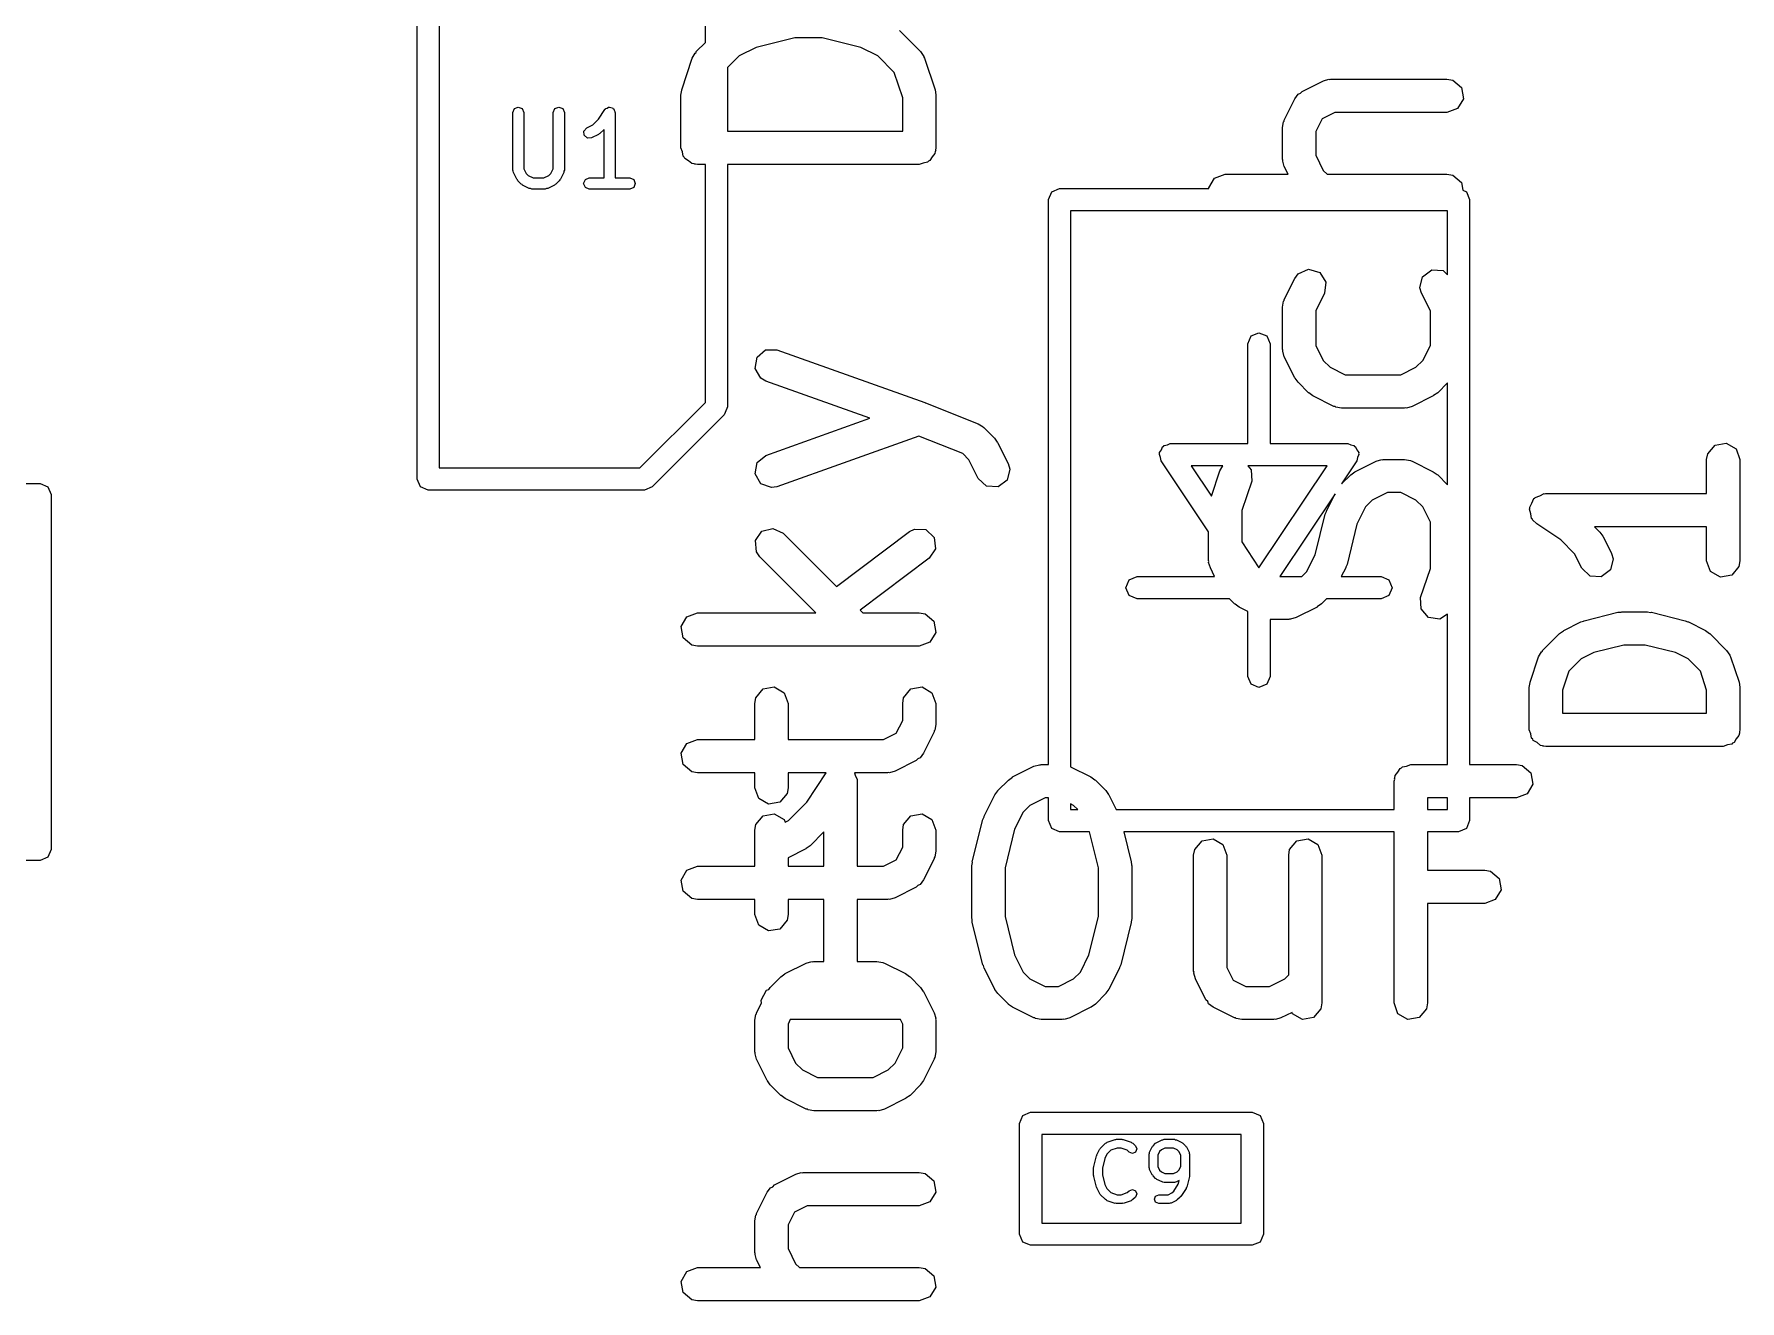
# Model space of a CAD drawing. Extents: x 115 to 337, y -185 to -59.
# Drawn here: x 228.17 to 235.87, y -83.81 to -78.1 of the extents above; entities that cross this region are included whole.
import ezdxf

# ---------------------------------------------------------------- set-up
doc = ezdxf.new("R2010")
doc.units = 0
doc.layers.add('BLACK', color=7, linetype='CONTINUOUS')

msp = doc.modelspace()

# ---------------------------------------------------------------- linework, layer by layer
at = {"layer": 'BLACK', "linetype": 'CONTINUOUS'}
for p, q in [((229.9, -80.1071), (229.9, -77.2071)), ((230, -77.2571), (230, -80.0571)), ((231.2, -78.1393), (231.2, -77.7334)), ((232.075, -78.0846), (232.17, -78.1798)), ((231.159, -78.1798), (231.2, -78.1393)), ((231.429, -78.1608), (231.352, -78.1992)), ((231.603, -78.1174), (231.429, -78.1608)), ((231.727, -78.1174), (231.603, -78.1174)), ((231.901, -78.1608), (231.727, -78.1174)), ((231.978, -78.1992), (231.901, -78.1608)), ((231.094, -78.352), (231.141, -78.2091)), ((231.141, -78.2091), (231.154, -78.1862)), ((231.154, -78.1862), (231.158, -78.1839)), ((231.158, -78.1839), (231.159, -78.1798)), ((231.352, -78.1992), (231.3, -78.2514)), ((232.052, -78.2734), (231.978, -78.1992)), ((232.17, -78.1798), (232.185, -78.2012)), ((232.185, -78.2012), (232.186, -78.2056)), ((232.186, -78.2056), (232.188, -78.2091)), ((232.188, -78.2091), (232.236, -78.352)), ((231.3, -78.2514), (231.3, -78.5388)), ((232.09, -78.3879), (232.052, -78.2734)), ((233.892, -78.3596), (233.988, -78.312)), ((233.988, -78.312), (234.012, -78.3045)), ((234.012, -78.3045), (234.017, -78.3056)), ((234.017, -78.3056), (234.021, -78.304)), ((234.021, -78.304), (234.545, -78.304)), ((234.545, -78.304), (234.571, -78.3086)), ((234.571, -78.3086), (234.61, -78.3415)), ((231.09, -78.3757), (231.094, -78.3536)), ((231.09, -78.6138), (231.09, -78.3757)), ((231.094, -78.3536), (231.094, -78.352)), ((232.09, -78.5388), (232.09, -78.3879)), ((232.236, -78.352), (232.239, -78.3742)), ((232.239, -78.3742), (232.24, -78.3757)), ((232.24, -78.3757), (232.24, -78.6138)), ((233.811, -78.4884), (233.859, -78.3931)), ((233.859, -78.3931), (233.874, -78.3722)), ((233.874, -78.3722), (233.885, -78.3677)), ((233.885, -78.3677), (233.892, -78.3596)), ((234.619, -78.3921), (234.593, -78.4365)), ((234.61, -78.3415), (234.619, -78.3921)), ((230.331, -78.4547), (230.339, -78.437)), ((230.331, -78.7137), (230.331, -78.4547)), ((230.339, -78.437), (230.356, -78.4297)), ((230.356, -78.4297), (230.374, -78.437)), ((230.374, -78.437), (230.381, -78.4547)), ((230.381, -78.4547), (230.381, -78.7078)), ((230.514, -78.4547), (230.521, -78.437)), ((230.514, -78.7078), (230.514, -78.4547)), ((230.521, -78.437), (230.539, -78.4297)), ((230.539, -78.4297), (230.557, -78.437)), ((230.557, -78.437), (230.564, -78.4547)), ((230.564, -78.4547), (230.564, -78.7137)), ((230.718, -78.4845), (230.747, -78.4408)), ((230.747, -78.4408), (230.749, -78.4394)), ((230.749, -78.4394), (230.75, -78.437)), ((230.75, -78.437), (230.757, -78.4342)), ((230.757, -78.4342), (230.763, -78.4302)), ((230.763, -78.4302), (230.765, -78.4307)), ((230.765, -78.4307), (230.768, -78.4297)), ((230.768, -78.4297), (230.774, -78.4325)), ((230.774, -78.4325), (230.781, -78.4339)), ((230.781, -78.4339), (230.783, -78.436)), ((230.783, -78.436), (230.785, -78.437)), ((230.785, -78.437), (230.788, -78.4437)), ((230.788, -78.4437), (230.792, -78.4498)), ((230.792, -78.4498), (230.792, -78.4523)), ((230.792, -78.4523), (230.793, -78.4547)), ((230.793, -78.4547), (230.793, -78.7497)), ((234.039, -78.454), (233.982, -78.4826)), ((234.545, -78.454), (234.039, -78.454)), ((234.593, -78.4365), (234.545, -78.454)), ((230.652, -78.5382), (230.665, -78.5238)), ((230.654, -78.5573), (230.652, -78.5382)), ((230.665, -78.5238), (230.692, -78.5103)), ((230.692, -78.5103), (230.718, -78.4845)), ((230.721, -78.5501), (230.718, -78.5532)), ((230.724, -78.5486), (230.721, -78.5501)), ((230.743, -78.5303), (230.724, -78.5486)), ((230.743, -78.7497), (230.743, -78.5303)), ((231.3, -78.5388), (232.09, -78.5388)), ((233.803, -78.5219), (233.808, -78.4962)), ((233.803, -78.6648), (233.803, -78.5219)), ((233.808, -78.4962), (233.811, -78.4928)), ((233.811, -78.4928), (233.811, -78.4884)), ((233.982, -78.4826), (233.953, -78.5396)), ((233.953, -78.5396), (233.953, -78.647)), ((230.668, -78.5698), (230.654, -78.5573)), ((230.687, -78.5685), (230.668, -78.5698)), ((230.718, -78.5532), (230.687, -78.5685)), ((231.097, -78.6321), (231.09, -78.6138)), ((232.239, -78.6268), (232.237, -78.6297)), ((232.24, -78.6138), (232.238, -78.6235)), ((232.238, -78.6235), (232.239, -78.6268)), ((231.1, -78.6513), (231.097, -78.6321)), ((231.105, -78.6556), (231.1, -78.6513)), ((231.107, -78.662), (231.105, -78.6556)), ((231.124, -78.6718), (231.107, -78.662)), ((231.139, -78.6843), (231.124, -78.6718)), ((231.149, -78.686), (231.139, -78.6843)), ((231.152, -78.6877), (231.149, -78.686)), ((231.155, -78.6871), (231.152, -78.6877)), ((231.165, -78.6888), (231.155, -78.6871)), ((231.2, -78.6888), (231.165, -78.6888)), ((231.2, -79.7614), (231.2, -78.6888)), ((232.165, -78.6888), (231.3, -78.6888)), ((231.3, -78.6888), (231.3, -79.7821)), ((232.183, -78.6821), (232.165, -78.6888)), ((232.202, -78.6788), (232.183, -78.6821)), ((232.207, -78.6736), (232.202, -78.6788)), ((232.213, -78.6713), (232.207, -78.6736)), ((232.223, -78.6544), (232.213, -78.6713)), ((232.235, -78.6395), (232.223, -78.6544)), ((232.237, -78.6297), (232.235, -78.6395)), ((233.805, -78.669), (233.803, -78.6648)), ((233.804, -78.6733), (233.805, -78.669)), ((233.811, -78.6983), (233.804, -78.6733)), ((233.828, -78.7326), (233.811, -78.6983)), ((233.953, -78.647), (233.987, -78.7156)), ((230.333, -78.7191), (230.331, -78.7137)), ((230.334, -78.7249), (230.333, -78.7191)), ((230.349, -78.7554), (230.334, -78.7249)), ((230.352, -78.7581), (230.349, -78.7554)), ((230.354, -78.7619), (230.352, -78.7581)), ((230.369, -78.7771), (230.354, -78.7619)), ((230.373, -78.7787), (230.369, -78.7771)), ((230.375, -78.7818), (230.373, -78.7787)), ((230.381, -78.7078), (230.392, -78.7294)), ((230.392, -78.7294), (230.401, -78.7389)), ((230.401, -78.7389), (230.423, -78.7497)), ((230.423, -78.7497), (230.472, -78.7497)), ((230.472, -78.7497), (230.494, -78.7389)), ((230.494, -78.7389), (230.503, -78.7294)), ((230.503, -78.7294), (230.514, -78.7078)), ((230.522, -78.7787), (230.52, -78.7818)), ((230.526, -78.7771), (230.522, -78.7787)), ((230.541, -78.7619), (230.526, -78.7771)), ((230.543, -78.7581), (230.541, -78.7619)), ((230.546, -78.7554), (230.543, -78.7581)), ((230.561, -78.7249), (230.546, -78.7554)), ((230.562, -78.7191), (230.561, -78.7249)), ((230.564, -78.7137), (230.562, -78.7191)), ((230.651, -78.7747), (230.659, -78.757)), ((230.659, -78.7924), (230.651, -78.7747)), ((230.659, -78.757), (230.676, -78.7497)), ((230.676, -78.7497), (230.743, -78.7497)), ((230.793, -78.7497), (230.859, -78.7497)), ((230.859, -78.7497), (230.877, -78.757)), ((230.877, -78.757), (230.884, -78.7747)), ((230.884, -78.7747), (230.877, -78.7924)), ((233.471, -78.7946), (233.497, -78.7502)), ((233.497, -78.7502), (233.545, -78.7326)), ((233.545, -78.7326), (233.828, -78.7326)), ((233.987, -78.7156), (234.005, -78.7326)), ((234.005, -78.7326), (234.545, -78.7326)), ((234.545, -78.7326), (234.571, -78.7371)), ((234.571, -78.7371), (234.61, -78.7701)), ((234.61, -78.7701), (234.616, -78.8048)), ((230.406, -78.7971), (230.375, -78.7818)), ((230.412, -78.7975), (230.406, -78.7971)), ((230.417, -78.7997), (230.412, -78.7975)), ((230.478, -78.7997), (230.417, -78.7997)), ((230.483, -78.7975), (230.478, -78.7997)), ((230.489, -78.7971), (230.483, -78.7975)), ((230.52, -78.7818), (230.489, -78.7971)), ((230.676, -78.7997), (230.659, -78.7924)), ((230.768, -78.7997), (230.676, -78.7997)), ((230.859, -78.7997), (230.768, -78.7997)), ((230.877, -78.7924), (230.859, -78.7997)), ((232.748, -78.8471), (232.762, -78.8118)), ((232.748, -81.3945), (232.748, -78.8471)), ((232.762, -78.8118), (232.797, -78.7971)), ((232.797, -78.7971), (233.471, -78.7971)), ((233.471, -78.7971), (233.471, -78.7946)), ((234.616, -78.8048), (234.633, -78.8118)), ((234.633, -78.8118), (234.647, -78.8471)), ((234.647, -78.8471), (234.647, -81.3945)), ((232.847, -78.8971), (232.847, -81.4042)), ((234.547, -78.8971), (232.847, -78.8971)), ((234.547, -79.1867), (234.547, -78.8971)), ((233.874, -79.1817), (233.921, -79.1613)), ((233.921, -79.1613), (233.971, -79.1759)), ((234.435, -79.1949), (234.476, -79.1643)), ((234.476, -79.1643), (234.527, -79.1674)), ((233.811, -79.2979), (233.859, -79.2026)), ((233.859, -79.2026), (233.874, -79.1817)), ((233.971, -79.1759), (233.999, -79.2188)), ((233.999, -79.2188), (233.993, -79.2697)), ((234.423, -79.2448), (234.435, -79.1949)), ((234.527, -79.1674), (234.547, -79.1867)), ((233.803, -79.3314), (233.808, -79.3058)), ((233.808, -79.3058), (233.811, -79.3023)), ((233.811, -79.3023), (233.811, -79.2979)), ((233.993, -79.2697), (233.953, -79.3491)), ((234.43, -79.2697), (234.423, -79.2448)), ((234.47, -79.3491), (234.43, -79.2697)), ((233.803, -79.5219), (233.803, -79.3314)), ((233.953, -79.3491), (233.953, -79.5042)), ((234.47, -79.5042), (234.47, -79.3491)), ((233.647, -79.4971), (233.662, -79.4618)), ((233.662, -79.4618), (233.697, -79.4471)), ((233.697, -79.4471), (233.733, -79.4618)), ((233.733, -79.4618), (233.748, -79.4971)), ((231.433, -79.5576), (231.472, -79.5244)), ((231.472, -79.5244), (231.523, -79.5241)), ((231.523, -79.5241), (232.19, -79.7622)), ((233.647, -79.9471), (233.647, -79.4971)), ((233.748, -79.4971), (233.748, -79.9471)), ((233.805, -79.5261), (233.803, -79.5219)), ((233.804, -79.5305), (233.805, -79.5261)), ((233.811, -79.5554), (233.804, -79.5305)), ((233.953, -79.5042), (233.987, -79.5727)), ((234.436, -79.5727), (234.47, -79.5042)), ((231.424, -79.6082), (231.433, -79.5576)), ((231.45, -79.6525), (231.424, -79.6082)), ((233.859, -79.6507), (233.811, -79.5554)), ((233.987, -79.5727), (234.018, -79.6031)), ((234.018, -79.6031), (234.086, -79.6374)), ((234.337, -79.6374), (234.405, -79.6031)), ((234.405, -79.6031), (234.436, -79.5727)), ((231.473, -79.6654), (231.45, -79.6525)), ((231.942, -79.8328), (231.473, -79.6654)), ((233.86, -79.6518), (233.859, -79.6507)), ((233.873, -79.6702), (233.86, -79.6518)), ((233.92, -79.7178), (233.873, -79.6702)), ((234.086, -79.6374), (234.337, -79.6374)), ((234.547, -79.673), (234.503, -79.7178)), ((234.547, -80.1327), (234.547, -79.673)), ((230.904, -80.0571), (231.2, -79.7614)), ((232.19, -79.7622), (232.192, -79.7632)), ((232.192, -79.7632), (232.193, -79.7632)), ((232.193, -79.7632), (232.431, -79.8584)), ((233.922, -79.7185), (233.92, -79.7178)), ((233.94, -79.7318), (233.922, -79.7185)), ((234.035, -79.7795), (233.94, -79.7318)), ((234.04, -79.78), (234.035, -79.7795)), ((234.043, -79.7828), (234.04, -79.78)), ((234.388, -79.7795), (234.363, -79.7869)), ((234.483, -79.7318), (234.388, -79.7795)), ((234.484, -79.7306), (234.483, -79.7318)), ((234.503, -79.7178), (234.484, -79.7306)), ((231.285, -79.8175), (230.96, -80.1425)), ((231.29, -79.8071), (231.285, -79.8175)), ((231.3, -79.7821), (231.29, -79.8071)), ((231.473, -80.0003), (231.942, -79.8328)), ((232.431, -79.8584), (232.453, -79.8722)), ((234.069, -79.7874), (234.043, -79.7828)), ((234.354, -79.7874), (234.069, -79.7874)), ((234.359, -79.7858), (234.354, -79.7874)), ((234.363, -79.7869), (234.359, -79.7858)), ((232.163, -79.913), (231.523, -80.1416)), ((232.361, -79.992), (232.163, -79.913)), ((232.453, -79.8722), (232.454, -79.8741)), ((232.454, -79.8741), (232.456, -79.8751)), ((232.456, -79.8751), (232.504, -79.9227)), ((232.504, -79.9227), (232.516, -79.941)), ((231.433, -80.0331), (231.473, -80.0003)), ((232.389, -80.0201), (232.361, -79.992)), ((232.516, -79.941), (232.518, -79.9422)), ((232.518, -79.9422), (232.565, -80.0374)), ((233.248, -79.9873), (233.257, -79.9752)), ((233.249, -79.9924), (233.248, -79.9873)), ((233.248, -79.9971), (233.249, -79.9924)), ((233.253, -80.0106), (233.248, -79.9971)), ((233.256, -80.0249), (233.253, -80.0106)), ((233.257, -79.9752), (233.262, -79.9618)), ((233.262, -79.9618), (233.267, -79.9598)), ((233.267, -79.9598), (233.27, -79.9555)), ((233.27, -79.9555), (233.284, -79.9527)), ((233.284, -79.9527), (233.297, -79.9471)), ((233.297, -79.9471), (233.647, -79.9471)), ((233.748, -79.9471), (234.097, -79.9471)), ((234.097, -79.9471), (234.111, -79.9527)), ((234.111, -79.9527), (234.125, -79.9555)), ((234.125, -79.9555), (234.128, -79.9598)), ((234.128, -79.9598), (234.133, -79.9618)), ((234.133, -79.9618), (234.138, -79.9752)), ((234.138, -79.9752), (234.147, -79.9873)), ((234.142, -80.0106), (234.139, -80.0249)), ((234.147, -79.9971), (234.142, -80.0106)), ((234.147, -79.9873), (234.146, -79.9924)), ((234.146, -79.9924), (234.147, -79.9971)), ((235.716, -80.0186), (235.721, -79.9929)), ((235.721, -79.9929), (235.754, -79.9536)), ((235.754, -79.9536), (235.804, -79.9447)), ((235.804, -79.9447), (235.849, -79.9704)), ((235.849, -79.9704), (235.866, -80.0186)), ((230, -80.0571), (230.904, -80.0571)), ((231.424, -80.0835), (231.433, -80.0331)), ((231.45, -80.1281), (231.424, -80.0835)), ((232.431, -80.1045), (232.389, -80.0201)), ((232.573, -80.0624), (232.561, -80.1123)), ((232.565, -80.0374), (232.573, -80.0624)), ((233.47, -80.3458), (233.256, -80.0249)), ((233.391, -80.0471), (233.483, -80.185)), ((233.534, -80.0471), (233.391, -80.0471)), ((233.483, -80.185), (233.521, -80.0696)), ((233.521, -80.0696), (233.534, -80.0471)), ((233.697, -80.0471), (233.646, -80.0471)), ((233.646, -80.0471), (233.662, -80.0658)), ((233.662, -80.0658), (233.664, -80.117)), ((233.697, -80.507), (234.004, -80.0471)), ((234.004, -80.0471), (233.697, -80.0471)), ((234.139, -80.0249), (234.069, -80.1294)), ((234.069, -80.1294), (234.111, -80.0879)), ((234.111, -80.0879), (234.129, -80.0751)), ((234.129, -80.0751), (234.13, -80.0739)), ((234.13, -80.0739), (234.226, -80.0262)), ((234.226, -80.0262), (234.251, -80.0188)), ((234.251, -80.0188), (234.255, -80.0199)), ((234.255, -80.0199), (234.259, -80.0183)), ((234.259, -80.0183), (234.354, -80.0183)), ((234.354, -80.0183), (234.38, -80.0228)), ((234.38, -80.0228), (234.383, -80.0257)), ((234.383, -80.0257), (234.388, -80.0262)), ((234.388, -80.0262), (234.483, -80.0739)), ((234.483, -80.0739), (234.501, -80.0872)), ((234.501, -80.0872), (234.503, -80.0879)), ((234.503, -80.0879), (234.547, -80.1327)), ((235.716, -80.1721), (235.716, -80.0186)), ((235.866, -80.0186), (235.866, -80.4757)), ((227.375, -80.1271), (228.2, -80.1271)), ((228.2, -80.1271), (228.235, -80.1418)), ((228.235, -80.1418), (228.25, -80.1771)), ((229.915, -80.1425), (229.9, -80.1071)), ((229.95, -80.1571), (229.915, -80.1425)), ((230.925, -80.1571), (229.95, -80.1571)), ((230.96, -80.1425), (230.925, -80.1571)), ((231.498, -80.1459), (231.45, -80.1281)), ((231.523, -80.1416), (231.498, -80.1459)), ((232.468, -80.1398), (232.431, -80.1045)), ((232.52, -80.1428), (232.468, -80.1398)), ((232.561, -80.1123), (232.52, -80.1428)), ((233.664, -80.117), (233.62, -80.2484)), ((228.25, -80.1771), (228.25, -81.7771)), ((234.04, -80.1737), (233.791, -80.5471)), ((234.002, -80.2503), (234.04, -80.1737)), ((234.178, -80.233), (234.139, -80.31)), ((234.208, -80.2026), (234.178, -80.233)), ((234.277, -80.1683), (234.208, -80.2026)), ((234.337, -80.1683), (234.277, -80.1683)), ((234.405, -80.2026), (234.337, -80.1683)), ((234.436, -80.233), (234.405, -80.2026)), ((234.47, -80.3015), (234.436, -80.233)), ((234.917, -80.2423), (234.918, -80.2384)), ((234.923, -80.2632), (234.917, -80.2423)), ((234.918, -80.2341), (234.928, -80.2153)), ((234.918, -80.2384), (234.918, -80.2341)), ((234.928, -80.2153), (234.937, -80.1953)), ((234.937, -80.1953), (234.941, -80.1934)), ((234.941, -80.1934), (234.943, -80.1897)), ((234.943, -80.1897), (234.964, -80.1822)), ((234.964, -80.1822), (234.983, -80.1726)), ((234.983, -80.1726), (234.987, -80.1736)), ((234.987, -80.1736), (234.991, -80.1721)), ((234.991, -80.1721), (235.716, -80.1721)), ((233.62, -80.2484), (233.62, -80.3906)), ((233.95, -80.4481), (233.996, -80.2656)), ((233.996, -80.2656), (234.001, -80.2538)), ((234.001, -80.2538), (234.002, -80.2503)), ((234.139, -80.31), (234.094, -80.4925)), ((234.47, -80.5097), (234.47, -80.3015)), ((234.926, -80.2846), (234.923, -80.2632)), ((234.93, -80.2874), (234.926, -80.2846)), ((234.931, -80.2915), (234.93, -80.2874)), ((234.95, -80.3095), (234.931, -80.2915)), ((235.058, -80.3816), (234.95, -80.3095)), ((231.426, -80.3849), (231.455, -80.3428)), ((231.43, -80.436), (231.426, -80.3849)), ((231.455, -80.3428), (231.505, -80.3296)), ((231.505, -80.3296), (231.551, -80.3512)), ((231.551, -80.3512), (231.791, -80.591)), ((231.791, -80.591), (232.12, -80.3443)), ((232.12, -80.3443), (232.143, -80.3325)), ((232.143, -80.3325), (232.194, -80.3353)), ((232.194, -80.3353), (232.232, -80.3704)), ((232.232, -80.3704), (232.238, -80.4213)), ((233.47, -80.4743), (233.47, -80.3458)), ((233.62, -80.3906), (233.697, -80.507)), ((235.12, -80.4439), (235.058, -80.3816)), ((235.716, -80.3221), (235.211, -80.3221)), ((235.211, -80.3221), (235.235, -80.3465)), ((235.235, -80.3465), (235.248, -80.3648)), ((235.248, -80.3648), (235.249, -80.366)), ((235.249, -80.366), (235.287, -80.4422)), ((235.716, -80.4757), (235.716, -80.3221)), ((231.445, -80.4573), (231.43, -80.436)), ((231.698, -80.7102), (231.445, -80.4573)), ((232.21, -80.4643), (231.898, -80.6981)), ((232.238, -80.4213), (232.21, -80.4643)), ((233.912, -80.5251), (233.95, -80.4481)), ((235.153, -80.5092), (235.12, -80.4439)), ((235.294, -80.4671), (235.283, -80.517)), ((235.287, -80.4422), (235.294, -80.4671)), ((233.112, -80.5618), (233.147, -80.5471)), ((233.147, -80.5471), (233.497, -80.5471)), ((233.471, -80.4785), (233.47, -80.4743)), ((233.47, -80.4829), (233.471, -80.4785)), ((233.478, -80.5078), (233.47, -80.4829)), ((233.497, -80.5471), (233.478, -80.5078)), ((233.791, -80.5471), (233.89, -80.5471)), ((233.89, -80.5471), (233.912, -80.5251)), ((234.088, -80.5078), (234.068, -80.5471)), ((234.068, -80.5471), (234.248, -80.5471)), ((234.089, -80.5043), (234.088, -80.5078)), ((234.094, -80.4925), (234.089, -80.5043)), ((234.248, -80.5471), (234.283, -80.5618)), ((234.426, -80.641), (234.47, -80.5097)), ((235.19, -80.5445), (235.153, -80.5092)), ((235.241, -80.5476), (235.19, -80.5445)), ((235.283, -80.517), (235.241, -80.5476)), ((235.734, -80.5239), (235.716, -80.4757)), ((235.778, -80.5496), (235.734, -80.5239)), ((235.829, -80.5407), (235.778, -80.5496)), ((235.862, -80.5014), (235.829, -80.5407)), ((235.866, -80.4757), (235.862, -80.5014)), ((233.097, -80.5971), (233.112, -80.5618)), ((233.112, -80.6325), (233.097, -80.5971)), ((234.283, -80.5618), (234.297, -80.5971)), ((234.297, -80.5971), (234.283, -80.6325)), ((231.898, -80.6981), (231.91, -80.7102)), ((233.147, -80.6471), (233.112, -80.6325)), ((233.564, -80.6471), (233.147, -80.6471)), ((233.587, -80.6702), (233.564, -80.6471)), ((233.589, -80.6709), (233.587, -80.6702)), ((233.607, -80.6842), (233.589, -80.6709)), ((233.647, -80.7047), (233.607, -80.6842)), ((233.647, -80.9971), (233.647, -80.7047)), ((233.959, -80.6842), (233.864, -80.7318)), ((233.96, -80.683), (233.959, -80.6842)), ((233.979, -80.6702), (233.96, -80.683)), ((234.002, -80.6471), (233.979, -80.6702)), ((234.248, -80.6471), (234.002, -80.6471)), ((234.283, -80.6325), (234.248, -80.6471)), ((234.428, -80.6923), (234.426, -80.641)), ((234.462, -80.7307), (234.428, -80.6923)), ((231.091, -80.7722), (231.117, -80.7278)), ((231.1, -80.8227), (231.091, -80.7722)), ((231.117, -80.7278), (231.165, -80.7102)), ((231.165, -80.7102), (231.698, -80.7102)), ((231.91, -80.7102), (232.165, -80.7102)), ((232.165, -80.7102), (232.191, -80.7148)), ((232.191, -80.7148), (232.23, -80.7477)), ((232.23, -80.7477), (232.239, -80.7983)), ((233.831, -80.7398), (233.748, -80.7398)), ((233.748, -80.7398), (233.748, -80.9971)), ((233.835, -80.7382), (233.831, -80.7398)), ((233.839, -80.7393), (233.835, -80.7382)), ((233.864, -80.7318), (233.839, -80.7393)), ((234.512, -80.7382), (234.462, -80.7307)), ((234.547, -80.7166), (234.512, -80.7382)), ((234.547, -81.3945), (234.547, -80.7166)), ((235.072, -80.7896), (235.148, -80.7515)), ((235.148, -80.7515), (235.161, -80.7478)), ((235.161, -80.7478), (235.164, -80.7458)), ((235.164, -80.7458), (235.316, -80.7077)), ((235.316, -80.7077), (235.331, -80.7067)), ((235.331, -80.7067), (235.334, -80.7055)), ((235.334, -80.7055), (235.449, -80.7055)), ((235.449, -80.7055), (235.463, -80.7081)), ((235.463, -80.7081), (235.467, -80.7077)), ((235.467, -80.7077), (235.619, -80.7458)), ((235.619, -80.7458), (235.631, -80.7511)), ((235.631, -80.7511), (235.634, -80.7515)), ((235.634, -80.7515), (235.711, -80.7896)), ((231.139, -80.8557), (231.1, -80.8227)), ((231.165, -80.8602), (231.139, -80.8557)), ((232.213, -80.8427), (232.165, -80.8602)), ((232.239, -80.7983), (232.213, -80.8427)), ((234.976, -80.8798), (235.053, -80.8036)), ((235.053, -80.8036), (235.071, -80.7908)), ((235.071, -80.7908), (235.072, -80.7896)), ((235.343, -80.8555), (235.208, -80.8893)), ((235.439, -80.8555), (235.343, -80.8555)), ((235.575, -80.8893), (235.439, -80.8555)), ((235.711, -80.7896), (235.729, -80.8029)), ((235.729, -80.8029), (235.73, -80.8036)), ((235.73, -80.8036), (235.806, -80.8798)), ((232.165, -80.8602), (231.165, -80.8602)), ((234.92, -81.0234), (234.958, -80.9091)), ((234.958, -80.9091), (234.971, -80.8862)), ((234.971, -80.8862), (234.975, -80.8839)), ((234.975, -80.8839), (234.976, -80.8798)), ((235.15, -80.9183), (235.095, -80.9734)), ((235.208, -80.8893), (235.15, -80.9183)), ((235.633, -80.9183), (235.575, -80.8893)), ((235.688, -80.9734), (235.633, -80.9183)), ((235.806, -80.8798), (235.821, -80.9012)), ((235.821, -80.9012), (235.822, -80.9056)), ((235.822, -80.9056), (235.824, -80.9091)), ((235.824, -80.9091), (235.863, -81.0234)), ((233.662, -81.0325), (233.647, -80.9971)), ((233.748, -80.9971), (233.733, -81.0325)), ((235.095, -80.9734), (235.066, -81.0593)), ((235.716, -81.0593), (235.688, -80.9734)), ((231.428, -81.0929), (231.461, -81.0536)), ((231.461, -81.0536), (231.511, -81.0447)), ((231.511, -81.0447), (231.556, -81.0704)), ((231.556, -81.0704), (231.573, -81.1186)), ((232.094, -81.0929), (232.127, -81.0536)), ((232.127, -81.0536), (232.178, -81.0447)), ((232.178, -81.0447), (232.222, -81.0704)), ((232.222, -81.0704), (232.24, -81.1186)), ((233.697, -81.0471), (233.662, -81.0325)), ((233.733, -81.0325), (233.697, -81.0471)), ((234.916, -81.0471), (234.92, -81.025)), ((234.916, -81.2376), (234.916, -81.0471)), ((234.92, -81.025), (234.92, -81.0234)), ((235.066, -81.0593), (235.066, -81.1626)), ((235.716, -81.1626), (235.716, -81.0593)), ((235.863, -81.0234), (235.866, -81.0456)), ((235.866, -81.0456), (235.866, -81.0471)), ((235.866, -81.0471), (235.866, -81.2376)), ((231.423, -81.1186), (231.428, -81.0929)), ((231.423, -81.2817), (231.423, -81.1186)), ((231.573, -81.1186), (231.573, -81.2817)), ((232.09, -81.1186), (232.094, -81.0929)), ((232.09, -81.1961), (232.09, -81.1186)), ((232.24, -81.1186), (232.24, -81.2138)), ((235.066, -81.1626), (235.716, -81.1626)), ((232.061, -81.2531), (232.09, -81.1961)), ((232.235, -81.2395), (232.232, -81.2429)), ((232.232, -81.2429), (232.232, -81.2473)), ((232.24, -81.2138), (232.235, -81.2395)), ((234.923, -81.2559), (234.916, -81.2376)), ((235.866, -81.2376), (235.865, -81.2473)), ((231.091, -81.3436), (231.117, -81.2992)), ((231.117, -81.2992), (231.165, -81.2817)), ((231.165, -81.2817), (231.423, -81.2817)), ((231.573, -81.2817), (232.004, -81.2817)), ((232.004, -81.2817), (232.061, -81.2531)), ((232.232, -81.2473), (232.184, -81.3426)), ((234.926, -81.2751), (234.923, -81.2559)), ((234.932, -81.2795), (234.926, -81.2751)), ((234.934, -81.2858), (234.932, -81.2795)), ((234.951, -81.2956), (234.934, -81.2858)), ((234.966, -81.3081), (234.951, -81.2956)), ((234.975, -81.3098), (234.966, -81.3081)), ((234.978, -81.3115), (234.975, -81.3098)), ((234.982, -81.3109), (234.978, -81.3115)), ((234.991, -81.3126), (234.982, -81.3109)), ((235.791, -81.3126), (234.991, -81.3126)), ((235.81, -81.3059), (235.791, -81.3126)), ((235.829, -81.3026), (235.81, -81.3059)), ((235.833, -81.2974), (235.829, -81.3026)), ((235.84, -81.2951), (235.833, -81.2974)), ((235.849, -81.2782), (235.84, -81.2951)), ((235.862, -81.2633), (235.849, -81.2782)), ((235.864, -81.2535), (235.862, -81.2633)), ((235.865, -81.2506), (235.864, -81.2535)), ((235.865, -81.2473), (235.865, -81.2506)), ((231.1, -81.3942), (231.091, -81.3436)), ((231.139, -81.4271), (231.1, -81.3942)), ((232.151, -81.3761), (232.056, -81.4237)), ((232.159, -81.368), (232.151, -81.3761)), ((232.169, -81.3635), (232.159, -81.368)), ((232.184, -81.3426), (232.169, -81.3635)), ((232.682, -81.4024), (232.707, -81.395)), ((232.707, -81.395), (232.711, -81.396)), ((232.711, -81.396), (232.715, -81.3945)), ((232.715, -81.3945), (232.748, -81.3945)), ((234.363, -81.4012), (234.382, -81.3945)), ((234.382, -81.3945), (234.547, -81.3945)), ((234.647, -81.3945), (234.858, -81.3945)), ((234.858, -81.3945), (234.884, -81.399)), ((231.165, -81.4317), (231.139, -81.4271)), ((231.423, -81.4317), (231.165, -81.4317)), ((231.423, -81.4995), (231.423, -81.4317)), ((231.745, -81.4317), (231.573, -81.4317)), ((231.573, -81.4317), (231.573, -81.4995)), ((231.657, -81.5646), (231.745, -81.4317)), ((232.022, -81.4317), (231.872, -81.4317)), ((231.872, -81.4317), (231.875, -81.4418)), ((231.875, -81.4418), (231.885, -81.4613)), ((231.885, -81.4613), (231.884, -81.4655)), ((231.884, -81.4655), (231.885, -81.4695)), ((231.885, -81.4695), (231.885, -81.8531)), ((232.026, -81.4301), (232.022, -81.4317)), ((232.031, -81.4312), (232.026, -81.4301)), ((232.056, -81.4237), (232.031, -81.4312)), ((232.519, -81.5117), (232.567, -81.4641)), ((232.567, -81.4641), (232.585, -81.4512)), ((232.585, -81.4512), (232.586, -81.4501)), ((232.586, -81.4501), (232.682, -81.4024)), ((232.847, -81.4042), (232.939, -81.4501)), ((232.939, -81.4501), (232.957, -81.4634)), ((232.957, -81.4634), (232.959, -81.4641)), ((232.959, -81.4641), (233.006, -81.5117)), ((234.307, -81.4695), (234.309, -81.4598)), ((234.307, -81.5971), (234.307, -81.4695)), ((234.308, -81.4565), (234.31, -81.4536)), ((234.309, -81.4598), (234.308, -81.4565)), ((234.31, -81.4536), (234.311, -81.4439)), ((234.311, -81.4439), (234.324, -81.4289)), ((234.324, -81.4289), (234.334, -81.4121)), ((234.334, -81.4121), (234.34, -81.4097)), ((234.34, -81.4097), (234.344, -81.4046)), ((234.344, -81.4046), (234.363, -81.4012)), ((234.884, -81.399), (234.923, -81.432)), ((234.923, -81.432), (234.932, -81.4825)), ((231.441, -81.5477), (231.423, -81.4995)), ((231.485, -81.5734), (231.441, -81.5477)), ((231.569, -81.5252), (231.536, -81.5645)), ((231.573, -81.4995), (231.569, -81.5252)), ((232.458, -81.6264), (232.505, -81.5312)), ((232.505, -81.5312), (232.519, -81.5132)), ((232.519, -81.5132), (232.519, -81.5117)), ((232.733, -81.5445), (232.664, -81.5788)), ((232.748, -81.5445), (232.733, -81.5445)), ((232.748, -81.6471), (232.748, -81.5445)), ((233.006, -81.5117), (233.019, -81.5301)), ((233.019, -81.5301), (233.02, -81.5312)), ((233.02, -81.5312), (233.053, -81.5971)), ((234.457, -81.5445), (234.457, -81.5971)), ((234.547, -81.5445), (234.457, -81.5445)), ((234.547, -81.5971), (234.547, -81.5445)), ((234.858, -81.5445), (234.647, -81.5445)), ((234.647, -81.5445), (234.647, -81.6471)), ((234.906, -81.527), (234.858, -81.5445)), ((234.932, -81.4825), (234.906, -81.527)), ((231.428, -81.6643), (231.461, -81.625)), ((231.461, -81.625), (231.511, -81.6161)), ((231.536, -81.5645), (231.485, -81.5734)), ((231.511, -81.6161), (231.556, -81.6418)), ((231.575, -81.646), (231.657, -81.5646)), ((232.094, -81.6643), (232.127, -81.625)), ((232.127, -81.625), (232.178, -81.6161)), ((232.178, -81.6161), (232.222, -81.6418)), ((232.457, -81.63), (232.458, -81.6264)), ((232.634, -81.6092), (232.595, -81.6862)), ((232.664, -81.5788), (232.634, -81.6092)), ((232.861, -81.5788), (232.847, -81.5719)), ((232.847, -81.5719), (232.847, -81.5971)), ((232.847, -81.5971), (232.88, -81.5971)), ((232.88, -81.5971), (232.861, -81.5788)), ((233.053, -81.5971), (234.307, -81.5971)), ((234.457, -81.5971), (234.547, -81.5971)), ((231.423, -81.69), (231.428, -81.6643)), ((231.423, -81.8531), (231.423, -81.69)), ((231.556, -81.6418), (231.56, -81.6537)), ((231.56, -81.6537), (231.575, -81.646)), ((231.735, -81.6982), (231.673, -81.7606)), ((231.735, -81.8531), (231.735, -81.6982)), ((232.09, -81.69), (232.094, -81.6643)), ((232.09, -81.7675), (232.09, -81.69)), ((232.222, -81.6418), (232.24, -81.69)), ((232.24, -81.69), (232.24, -81.7852)), ((232.404, -81.8323), (232.452, -81.6418)), ((232.452, -81.6418), (232.457, -81.63)), ((232.595, -81.6862), (232.552, -81.8597)), ((232.762, -81.6825), (232.748, -81.6471)), ((232.797, -81.6971), (232.762, -81.6825)), ((232.933, -81.6971), (232.797, -81.6971)), ((232.973, -81.8597), (232.933, -81.6971)), ((234.307, -81.6971), (233.087, -81.6971)), ((233.087, -81.6971), (233.121, -81.8323)), ((234.307, -82.4695), (234.307, -81.6971)), ((234.597, -81.6971), (234.457, -81.6971)), ((234.457, -81.6971), (234.457, -81.8707)), ((234.633, -81.6825), (234.597, -81.6971)), ((234.647, -81.6471), (234.633, -81.6825)), ((228.25, -81.7771), (228.235, -81.8125)), ((231.653, -81.7747), (231.573, -81.8148)), ((231.655, -81.7735), (231.653, -81.7747)), ((231.673, -81.7606), (231.655, -81.7735)), ((232.061, -81.8246), (232.09, -81.7675)), ((233.402, -81.8028), (233.407, -81.7772)), ((233.407, -81.7772), (233.44, -81.7379)), ((233.44, -81.7379), (233.49, -81.729)), ((233.49, -81.729), (233.534, -81.7546)), ((233.534, -81.7546), (233.552, -81.8028)), ((233.831, -81.8028), (233.835, -81.7772)), ((233.835, -81.7772), (233.868, -81.7379)), ((233.868, -81.7379), (233.919, -81.729)), ((233.919, -81.729), (233.963, -81.7546)), ((233.963, -81.7546), (233.981, -81.8028)), ((228.2, -81.8271), (227.375, -81.8271)), ((228.235, -81.8125), (228.2, -81.8271)), ((231.117, -81.8706), (231.165, -81.8531)), ((231.165, -81.8531), (231.423, -81.8531)), ((231.573, -81.8148), (231.573, -81.8531)), ((231.573, -81.8531), (231.735, -81.8531)), ((231.885, -81.8531), (232.004, -81.8531)), ((232.004, -81.8531), (232.061, -81.8246)), ((232.232, -81.8188), (232.184, -81.914)), ((232.235, -81.8109), (232.232, -81.8143)), ((232.232, -81.8143), (232.232, -81.8188)), ((232.24, -81.7852), (232.235, -81.8109)), ((232.402, -81.8505), (232.405, -81.8357)), ((232.402, -82.0886), (232.402, -81.8505)), ((232.405, -81.8357), (232.404, -81.8323)), ((233.121, -81.8323), (233.122, -81.8472)), ((233.122, -81.8472), (233.123, -81.8505)), ((233.123, -81.8505), (233.123, -82.0886)), ((233.402, -82.3267), (233.402, -81.8028)), ((233.552, -81.8028), (233.552, -82.309)), ((233.831, -82.3432), (233.831, -81.8028)), ((233.981, -81.8028), (233.981, -82.4695)), ((231.091, -81.9151), (231.117, -81.8706)), ((231.1, -81.9656), (231.091, -81.9151)), ((232.169, -81.9349), (232.159, -81.9394)), ((232.184, -81.914), (232.169, -81.9349)), ((232.552, -81.8597), (232.552, -82.0793)), ((232.973, -82.0793), (232.973, -81.8597)), ((234.457, -81.8707), (234.715, -81.8707)), ((234.715, -81.8707), (234.741, -81.8752)), ((234.741, -81.8752), (234.78, -81.9082)), ((234.78, -81.9082), (234.789, -81.9587)), ((231.139, -81.9986), (231.1, -81.9656)), ((231.165, -82.0031), (231.139, -81.9986)), ((231.423, -82.0031), (231.165, -82.0031)), ((231.423, -82.0709), (231.423, -82.0031)), ((231.735, -82.0031), (231.573, -82.0031)), ((231.573, -82.0031), (231.573, -82.0709)), ((231.735, -82.2817), (231.735, -82.0031)), ((232.022, -82.0031), (231.885, -82.0031)), ((231.885, -82.0031), (231.885, -82.2817)), ((232.026, -82.0016), (232.022, -82.0031)), ((232.031, -82.0026), (232.026, -82.0016)), ((232.056, -81.9952), (232.031, -82.0026)), ((232.151, -81.9475), (232.056, -81.9952)), ((232.159, -81.9394), (232.151, -81.9475)), ((234.763, -82.0032), (234.715, -82.0207)), ((234.789, -81.9587), (234.763, -82.0032)), ((231.441, -82.1192), (231.423, -82.0709)), ((231.573, -82.0709), (231.569, -82.0966)), ((232.403, -82.0918), (232.402, -82.0886)), ((232.552, -82.0793), (232.595, -82.2529)), ((232.93, -82.2529), (232.973, -82.0793)), ((233.123, -82.0886), (233.121, -82.1033)), ((234.715, -82.0207), (234.457, -82.0207)), ((234.457, -82.0207), (234.457, -82.4695)), ((231.485, -82.1448), (231.441, -82.1192)), ((231.536, -82.1359), (231.485, -82.1448)), ((231.569, -82.0966), (231.536, -82.1359)), ((232.404, -82.1068), (232.403, -82.0918)), ((232.452, -82.2972), (232.404, -82.1068)), ((233.121, -82.1068), (233.074, -82.2972)), ((233.121, -82.1033), (233.121, -82.1068)), ((231.56, -82.3372), (231.655, -82.2896)), ((231.655, -82.2896), (231.68, -82.2822)), ((231.68, -82.2822), (231.684, -82.2832)), ((231.684, -82.2832), (231.689, -82.2817)), ((231.689, -82.2817), (231.735, -82.2817)), ((231.885, -82.2817), (231.974, -82.2817)), ((231.974, -82.2817), (232, -82.2862)), ((232, -82.2862), (232.003, -82.2891)), ((232.003, -82.2891), (232.008, -82.2896)), ((232.008, -82.2896), (232.103, -82.3372)), ((232.454, -82.3002), (232.452, -82.2972)), ((232.458, -82.3126), (232.454, -82.3002)), ((232.505, -82.4078), (232.458, -82.3126)), ((232.595, -82.2529), (232.634, -82.3298)), ((232.892, -82.3298), (232.93, -82.2529)), ((233.068, -82.3126), (233.02, -82.4078)), ((233.074, -82.2972), (233.068, -82.309)), ((233.068, -82.309), (233.068, -82.3126)), ((233.552, -82.309), (233.581, -82.366)), ((231.493, -82.3989), (231.54, -82.3512)), ((231.54, -82.3512), (231.559, -82.3384)), ((231.559, -82.3384), (231.56, -82.3372)), ((232.103, -82.3372), (232.121, -82.3506)), ((232.121, -82.3506), (232.123, -82.3512)), ((232.123, -82.3512), (232.17, -82.3989)), ((232.634, -82.3298), (232.664, -82.3603)), ((232.664, -82.3603), (232.733, -82.3945)), ((232.733, -82.3945), (232.793, -82.3945)), ((232.793, -82.3945), (232.861, -82.3603)), ((232.861, -82.3603), (232.892, -82.3298)), ((233.404, -82.3309), (233.402, -82.3267)), ((233.403, -82.3352), (233.404, -82.3309)), ((233.41, -82.3602), (233.403, -82.3352)), ((233.458, -82.4554), (233.41, -82.3602)), ((233.581, -82.366), (233.638, -82.3945)), ((233.638, -82.3945), (233.745, -82.3945)), ((233.745, -82.3945), (233.814, -82.3603)), ((233.814, -82.3603), (233.831, -82.3432)), ((231.431, -82.5136), (231.453, -82.4697)), ((231.451, -82.4565), (231.476, -82.4121)), ((231.453, -82.4697), (231.451, -82.4565)), ((231.476, -82.4121), (231.486, -82.4086)), ((231.486, -82.4086), (231.492, -82.4003)), ((231.492, -82.4003), (231.493, -82.3989)), ((232.17, -82.3989), (232.183, -82.4172)), ((232.183, -82.4172), (232.184, -82.4184)), ((232.184, -82.4184), (232.232, -82.5136)), ((232.506, -82.4089), (232.505, -82.4078)), ((232.519, -82.4273), (232.506, -82.4089)), ((232.567, -82.4749), (232.519, -82.4273)), ((233.006, -82.4273), (232.959, -82.4749)), ((233.007, -82.4258), (233.006, -82.4273)), ((233.02, -82.4078), (233.007, -82.4258)), ((233.466, -82.4632), (233.458, -82.4554)), ((233.47, -82.4735), (233.466, -82.4632)), ((233.491, -82.489), (233.47, -82.4735)), ((233.981, -82.4695), (233.976, -82.4952)), ((234.324, -82.5177), (234.307, -82.4695)), ((234.457, -82.4695), (234.452, -82.4952)), ((231.423, -82.5471), (231.428, -82.5215)), ((231.423, -82.69), (231.423, -82.5471)), ((231.428, -82.5215), (231.431, -82.518)), ((231.431, -82.518), (231.431, -82.5136)), ((231.583, -82.5445), (231.573, -82.5648)), ((232.08, -82.5445), (231.583, -82.5445)), ((232.09, -82.5648), (232.08, -82.5445)), ((232.232, -82.5136), (232.239, -82.5386)), ((232.239, -82.5386), (232.238, -82.5429)), ((232.238, -82.5429), (232.24, -82.5471)), ((232.24, -82.5471), (232.24, -82.69)), ((232.568, -82.4756), (232.567, -82.4749)), ((232.586, -82.489), (232.568, -82.4756)), ((232.682, -82.5366), (232.586, -82.489)), ((232.686, -82.5371), (232.682, -82.5366)), ((232.689, -82.54), (232.686, -82.5371)), ((232.715, -82.5445), (232.689, -82.54)), ((232.81, -82.5445), (232.715, -82.5445)), ((232.815, -82.543), (232.81, -82.5445)), ((232.819, -82.544), (232.815, -82.543)), ((232.844, -82.5366), (232.819, -82.544)), ((232.939, -82.489), (232.844, -82.5366)), ((232.94, -82.4878), (232.939, -82.489)), ((232.959, -82.4749), (232.94, -82.4878)), ((233.586, -82.5366), (233.491, -82.489)), ((233.591, -82.5371), (233.586, -82.5366)), ((233.594, -82.54), (233.591, -82.5371)), ((233.62, -82.5445), (233.594, -82.54)), ((233.763, -82.5445), (233.62, -82.5445)), ((233.767, -82.543), (233.763, -82.5445)), ((233.771, -82.544), (233.767, -82.543)), ((233.796, -82.5366), (233.771, -82.544)), ((233.846, -82.5118), (233.796, -82.5366)), ((233.848, -82.5177), (233.846, -82.5118)), ((233.893, -82.5434), (233.848, -82.5177)), ((233.943, -82.5345), (233.893, -82.5434)), ((233.976, -82.4952), (233.943, -82.5345)), ((234.369, -82.5434), (234.324, -82.5177)), ((234.419, -82.5345), (234.369, -82.5434)), ((234.452, -82.4952), (234.419, -82.5345)), ((231.573, -82.5648), (231.573, -82.6723)), ((232.09, -82.6723), (232.09, -82.5648)), ((231.425, -82.6942), (231.423, -82.69)), ((231.424, -82.6986), (231.425, -82.6942)), ((231.431, -82.7235), (231.424, -82.6986)), ((231.573, -82.6723), (231.607, -82.7408)), ((232.056, -82.7408), (232.09, -82.6723)), ((232.24, -82.69), (232.235, -82.7156)), ((231.479, -82.8188), (231.431, -82.7235)), ((231.607, -82.7408), (231.638, -82.7712)), ((231.638, -82.7712), (231.706, -82.8055)), ((231.957, -82.8055), (232.025, -82.7712)), ((232.025, -82.7712), (232.056, -82.7408)), ((232.232, -82.7235), (232.184, -82.8188)), ((232.235, -82.7156), (232.232, -82.7191)), ((232.232, -82.7191), (232.232, -82.7235)), ((231.48, -82.8199), (231.479, -82.8188)), ((231.493, -82.8383), (231.48, -82.8199)), ((231.54, -82.8859), (231.493, -82.8383)), ((231.706, -82.8055), (231.957, -82.8055)), ((232.17, -82.8383), (232.123, -82.8859)), ((232.171, -82.8368), (232.17, -82.8383)), ((232.184, -82.8188), (232.171, -82.8368)), ((231.542, -82.8866), (231.54, -82.8859)), ((231.56, -82.8999), (231.542, -82.8866)), ((231.655, -82.9475), (231.56, -82.8999)), ((232.103, -82.8999), (232.008, -82.9475)), ((232.104, -82.8987), (232.103, -82.8999)), ((232.123, -82.8859), (232.104, -82.8987)), ((231.66, -82.9481), (231.655, -82.9475)), ((231.663, -82.9509), (231.66, -82.9481)), ((231.689, -82.9555), (231.663, -82.9509)), ((231.974, -82.9555), (231.689, -82.9555)), ((231.979, -82.9539), (231.974, -82.9555)), ((231.983, -82.955), (231.979, -82.9539)), ((232.008, -82.9475), (231.983, -82.955)), ((232.617, -83.0121), (232.632, -82.9768)), ((232.617, -83.5121), (232.617, -83.0121)), ((232.632, -82.9768), (232.667, -82.9621)), ((232.667, -82.9621), (233.667, -82.9621)), ((233.667, -82.9621), (233.703, -82.9768)), ((233.703, -82.9768), (233.718, -83.0121)), ((233.718, -83.0121), (233.718, -83.5121)), ((232.718, -83.0621), (232.718, -83.4621)), ((233.617, -83.0621), (232.718, -83.0621)), ((233.012, -83.0969), (233.048, -83.085)), ((233.048, -83.085), (233.051, -83.0852)), ((233.051, -83.0852), (233.054, -83.084)), ((233.054, -83.084), (233.078, -83.084)), ((233.078, -83.084), (233.081, -83.0852)), ((233.081, -83.0852), (233.085, -83.085)), ((233.085, -83.085), (233.12, -83.0969)), ((233.236, -83.098), (233.26, -83.0861)), ((233.26, -83.0861), (233.264, -83.0858)), ((233.264, -83.0858), (233.269, -83.084)), ((233.269, -83.084), (233.316, -83.084)), ((233.316, -83.084), (233.321, -83.0858)), ((233.321, -83.0858), (233.325, -83.0861)), ((233.325, -83.0861), (233.349, -83.098)), ((233.617, -83.4621), (233.617, -83.0621)), ((232.952, -83.2063), (232.964, -83.1587)), ((232.964, -83.1587), (232.965, -83.1568)), ((232.965, -83.1546), (232.977, -83.1307)), ((232.965, -83.1568), (232.965, -83.1546)), ((232.977, -83.1307), (232.979, -83.1286)), ((232.979, -83.1286), (232.981, -83.1256)), ((232.981, -83.1256), (233.005, -83.1017)), ((233.011, -83.1515), (233.002, -83.1705)), ((233.005, -83.1017), (233.009, -83.1)), ((233.009, -83.1), (233.012, -83.0969)), ((233.029, -83.1334), (233.011, -83.1515)), ((233.058, -83.124), (233.029, -83.1334)), ((233.075, -83.124), (233.058, -83.124)), ((233.103, -83.1334), (233.075, -83.124)), ((233.112, -83.1419), (233.103, -83.1334)), ((233.126, -83.1478), (233.112, -83.1419)), ((233.12, -83.0969), (233.124, -83.1)), ((233.124, -83.1), (233.128, -83.1017)), ((233.14, -83.1419), (233.126, -83.1478)), ((233.128, -83.1017), (233.14, -83.1136)), ((233.14, -83.1136), (233.146, -83.1278)), ((233.146, -83.1278), (233.14, -83.1419)), ((233.201, -83.1516), (233.203, -83.1473)), ((233.201, -83.2111), (233.201, -83.1516)), ((233.203, -83.1427), (233.215, -83.1188)), ((233.203, -83.1473), (233.203, -83.1427)), ((233.215, -83.1188), (233.218, -83.1167)), ((233.218, -83.1167), (233.219, -83.1136)), ((233.219, -83.1136), (233.231, -83.1017)), ((233.231, -83.1017), (233.234, -83.1005)), ((233.234, -83.1005), (233.236, -83.098)), ((233.249, -83.1396), (233.241, -83.1563)), ((233.241, -83.1563), (233.241, -83.2064)), ((233.257, -83.1323), (233.249, -83.1396)), ((233.273, -83.124), (233.257, -83.1323)), ((233.312, -83.124), (233.273, -83.124)), ((233.328, -83.1323), (233.312, -83.124)), ((233.336, -83.1396), (233.328, -83.1323)), ((233.344, -83.1563), (233.336, -83.1396)), ((233.344, -83.2064), (233.344, -83.1563)), ((233.349, -83.098), (233.351, -83.1005)), ((233.351, -83.1005), (233.354, -83.1017)), ((233.354, -83.1017), (233.366, -83.1136)), ((233.366, -83.1136), (233.367, -83.1167)), ((233.367, -83.1167), (233.37, -83.1188)), ((233.37, -83.1188), (233.382, -83.1427)), ((233.382, -83.1427), (233.382, -83.1473)), ((233.382, -83.1473), (233.384, -83.1516)), ((233.384, -83.1516), (233.384, -83.2468)), ((231.512, -83.2896), (231.608, -83.242)), ((231.608, -83.242), (231.632, -83.2345)), ((231.632, -83.2345), (231.637, -83.2356)), ((231.637, -83.2356), (231.641, -83.234)), ((231.641, -83.234), (232.165, -83.234)), ((232.165, -83.234), (232.191, -83.2386)), ((232.191, -83.2386), (232.23, -83.2715)), ((232.951, -83.2111), (232.952, -83.2088)), ((232.951, -83.2468), (232.951, -83.2111)), ((232.952, -83.2088), (232.952, -83.2063)), ((233.002, -83.1705), (232.991, -83.2136)), ((232.991, -83.2136), (232.991, -83.2444)), ((233.203, -83.2154), (233.201, -83.2111)), ((233.203, -83.2201), (233.203, -83.2154)), ((233.215, -83.2439), (233.203, -83.2201)), ((233.241, -83.2064), (233.249, -83.2231)), ((233.249, -83.2231), (233.257, -83.2304)), ((233.257, -83.2304), (233.273, -83.2387)), ((233.273, -83.2387), (233.312, -83.2387)), ((233.312, -83.2387), (233.328, -83.2304)), ((233.328, -83.2304), (233.336, -83.2231)), ((233.336, -83.2231), (233.344, -83.2064)), ((231.479, -83.3231), (231.494, -83.3022)), ((231.494, -83.3022), (231.505, -83.2977)), ((231.505, -83.2977), (231.512, -83.2896)), ((232.23, -83.2715), (232.239, -83.3221)), ((232.952, -83.2492), (232.951, -83.2468)), ((232.952, -83.2517), (232.952, -83.2492)), ((232.964, -83.2993), (232.952, -83.2517)), ((232.965, -83.3011), (232.964, -83.2993)), ((232.965, -83.3034), (232.965, -83.3011)), ((232.977, -83.3272), (232.965, -83.3034)), ((232.991, -83.2444), (233.002, -83.2875)), ((233.002, -83.2875), (233.011, -83.3064)), ((233.011, -83.3064), (233.029, -83.3246)), ((233.103, -83.3246), (233.112, -83.316)), ((233.112, -83.316), (233.126, -83.3102)), ((233.126, -83.3102), (233.14, -83.316)), ((233.14, -83.316), (233.146, -83.3302)), ((233.218, -83.246), (233.215, -83.2439)), ((233.219, -83.2491), (233.218, -83.246)), ((233.231, -83.261), (233.219, -83.2491)), ((233.234, -83.2622), (233.231, -83.261)), ((233.236, -83.2647), (233.234, -83.2622)), ((233.26, -83.2766), (233.236, -83.2647)), ((233.264, -83.277), (233.26, -83.2766)), ((233.269, -83.2787), (233.264, -83.277)), ((233.316, -83.2787), (233.269, -83.2787)), ((233.304, -83.3256), (233.313, -83.3174)), ((233.313, -83.3174), (233.333, -83.2862)), ((233.321, -83.277), (233.316, -83.2787)), ((233.325, -83.2766), (233.321, -83.277)), ((233.337, -83.2706), (233.325, -83.2766)), ((233.333, -83.2862), (233.337, -83.2706)), ((233.369, -83.3055), (233.345, -83.3413)), ((233.371, -83.2993), (233.369, -83.3021)), ((233.369, -83.3021), (233.369, -83.3055)), ((233.383, -83.2517), (233.371, -83.2993)), ((233.384, -83.2468), (233.383, -83.2492)), ((233.383, -83.2492), (233.383, -83.2517)), ((231.431, -83.4184), (231.479, -83.3231)), ((231.659, -83.384), (231.602, -83.4126)), ((232.165, -83.384), (231.659, -83.384)), ((232.213, -83.3665), (232.165, -83.384)), ((232.239, -83.3221), (232.213, -83.3665)), ((232.979, -83.3294), (232.977, -83.3272)), ((232.981, -83.3324), (232.979, -83.3294)), ((233.005, -83.3562), (232.981, -83.3324)), ((233.009, -83.358), (233.005, -83.3562)), ((233.012, -83.361), (233.009, -83.358)), ((233.048, -83.373), (233.012, -83.361)), ((233.029, -83.3246), (233.058, -83.334)), ((233.051, -83.3727), (233.048, -83.373)), ((233.054, -83.374), (233.051, -83.3727)), ((233.078, -83.374), (233.054, -83.374)), ((233.058, -83.334), (233.075, -83.334)), ((233.075, -83.334), (233.103, -83.3246)), ((233.081, -83.3727), (233.078, -83.374)), ((233.085, -83.373), (233.081, -83.3727)), ((233.12, -83.361), (233.085, -83.373)), ((233.124, -83.358), (233.12, -83.361)), ((233.128, -83.3562), (233.124, -83.358)), ((233.14, -83.3443), (233.128, -83.3562)), ((233.146, -83.3302), (233.14, -83.3443)), ((233.225, -83.354), (233.231, -83.3398)), ((233.231, -83.3681), (233.225, -83.354)), ((233.231, -83.3398), (233.245, -83.334)), ((233.245, -83.374), (233.231, -83.3681)), ((233.245, -83.334), (233.288, -83.334)), ((233.292, -83.374), (233.245, -83.374)), ((233.288, -83.334), (233.304, -83.3256)), ((233.297, -83.3722), (233.292, -83.374)), ((233.301, -83.3719), (233.297, -83.3722)), ((233.325, -83.36), (233.301, -83.3719)), ((233.327, -83.3575), (233.325, -83.36)), ((233.33, -83.3562), (233.327, -83.3575)), ((233.342, -83.3443), (233.33, -83.3562)), ((233.343, -83.3424), (233.342, -83.3443)), ((233.345, -83.3413), (233.343, -83.3424)), ((231.423, -83.4519), (231.428, -83.4262)), ((231.423, -83.5948), (231.423, -83.4519)), ((231.428, -83.4262), (231.431, -83.4228)), ((231.431, -83.4228), (231.431, -83.4184)), ((231.602, -83.4126), (231.573, -83.4696)), ((231.573, -83.4696), (231.573, -83.577)), ((232.718, -83.4621), (233.617, -83.4621)), ((232.632, -83.5475), (232.617, -83.5121)), ((232.667, -83.5621), (232.632, -83.5475)), ((233.703, -83.5475), (233.667, -83.5621)), ((233.718, -83.5121), (233.703, -83.5475)), ((231.425, -83.599), (231.423, -83.5948)), ((231.424, -83.6033), (231.425, -83.599)), ((231.431, -83.6283), (231.424, -83.6033)), ((231.448, -83.6626), (231.431, -83.6283)), ((231.573, -83.577), (231.607, -83.6456)), ((233.667, -83.5621), (232.667, -83.5621)), ((231.091, -83.7246), (231.117, -83.6802)), ((231.117, -83.6802), (231.165, -83.6626)), ((231.165, -83.6626), (231.448, -83.6626)), ((231.607, -83.6456), (231.625, -83.6626)), ((231.625, -83.6626), (232.165, -83.6626)), ((232.165, -83.6626), (232.191, -83.6671)), ((232.191, -83.6671), (232.23, -83.7001)), ((232.23, -83.7001), (232.239, -83.7506)), ((231.1, -83.7751), (231.091, -83.7246)), ((231.139, -83.8081), (231.1, -83.7751)), ((232.239, -83.7506), (232.213, -83.7951)), ((231.165, -83.8126), (231.139, -83.8081)), ((232.165, -83.8126), (231.165, -83.8126)), ((232.213, -83.7951), (232.165, -83.8126))]:
    msp.add_line(p, q, dxfattribs=at)

doc.saveas('drawing.dxf')
